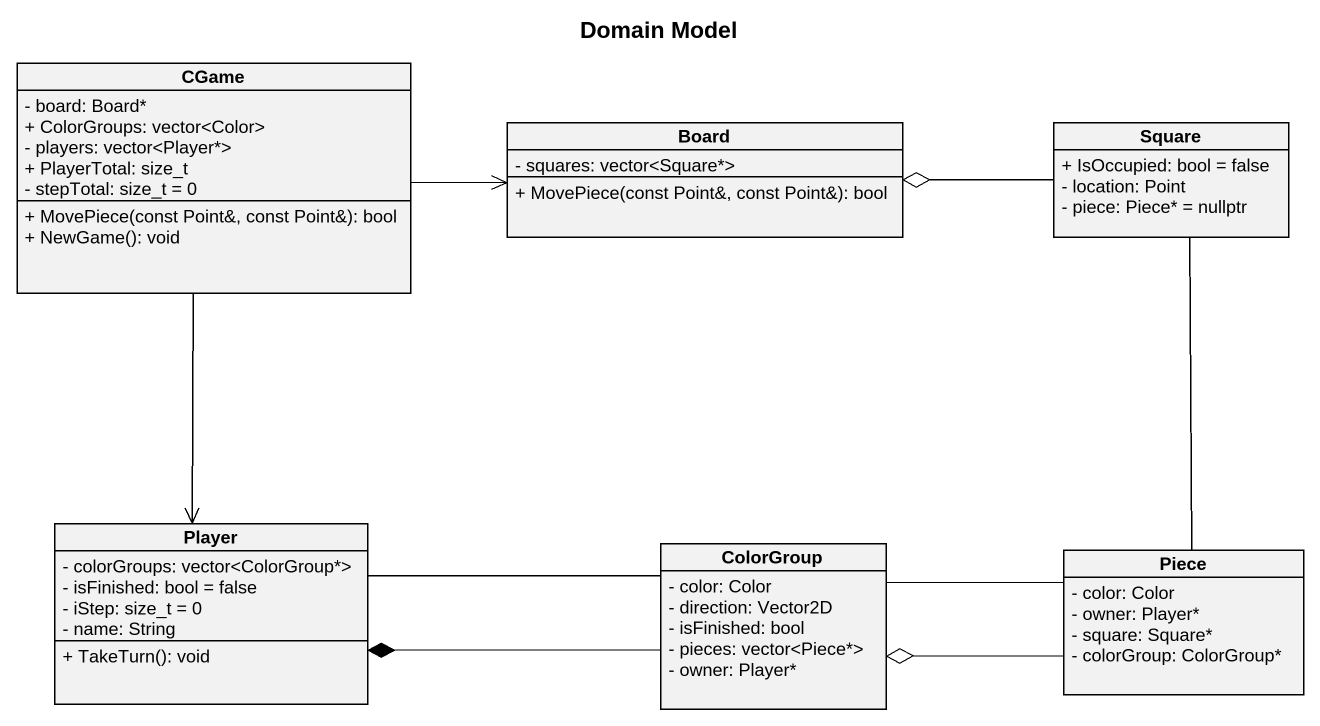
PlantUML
@startuml
title Domain Model
hide circle
hide empty members
skinparam classAttributeIconSize 0
class CGame {
  - board: Board*
  + ColorGroups: vector~<Color>
  - players: vector<Player*>
  + PlayerTotal: size_t
  - stepTotal: size_t = 0
  + MovePiece(const Point&, const Point&): bool
  + NewGame(): void
}
class Board {
  - squares: vector<Square*>
  + MovePiece(const Point&, const Point&): bool
}
class Square {
  + IsOccupied: bool = false
  - location: Point
  - piece: Piece* = nullptr
}
class Player {
  - colorGroups: vector<ColorGroup*>
  - isFinished: bool = false
  - iStep: size_t = 0
  - name: String
  + TakeTurn(): void
}
class ColorGroup {
  - color: Color
  - direction: Vector2D
  - isFinished: bool
  - pieces: vector<Piece*>
  - owner: Player*
}
class Piece {
  - color: Color
  - owner: Player*
  - square: Square*
  - colorGroup: ColorGroup*
}
CGame -right-> Board
CGame --> Player
Square -left-o Board
Square -- Piece
ColorGroup -left- Player
ColorGroup -left-* Player
Piece -left- ColorGroup
Piece -left-o ColorGroup
@enduml
